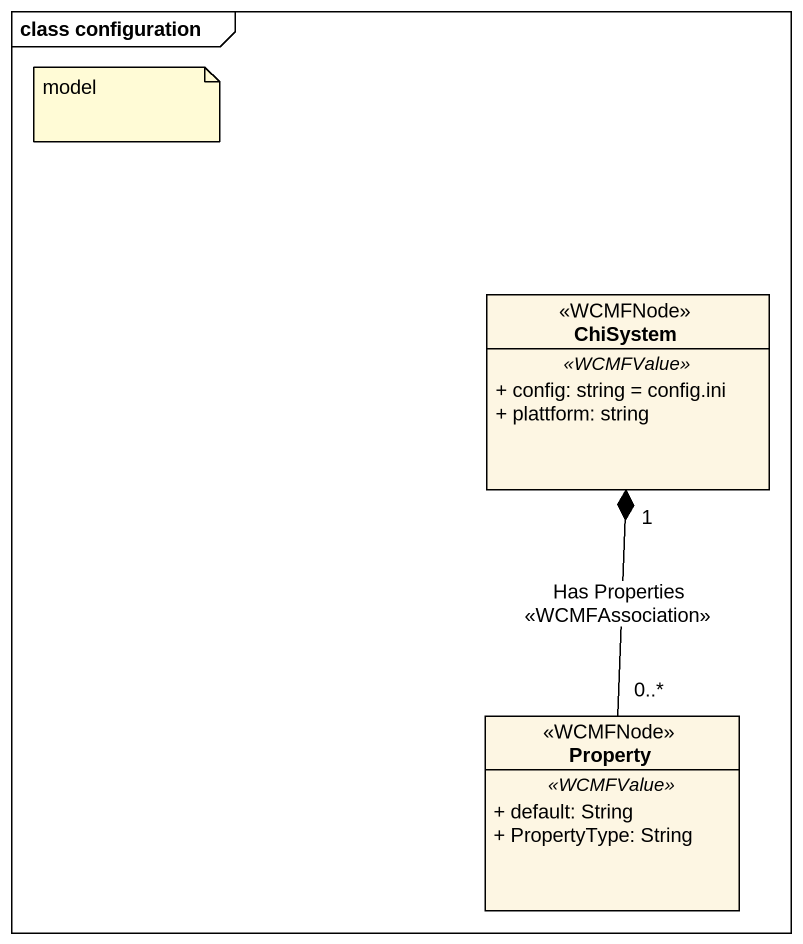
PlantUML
@startuml
mainframe class configuration
hide circle
hide empty members
skinparam classAttributeIconSize 0
class ChiSystem <<WCMFNode>> {
  .. <<WCMFValue>> ..
  + config: string = config.ini
  + plattform: string
}
class Property <<WCMFNode>> {
  .. <<WCMFValue>> ..
  + default: String
  + PropertyType: String
}
Property "0..*" -up-* "1" ChiSystem : Has Properties\n<<WCMFAssociation>>
note as N1
  model
end note
@enduml
